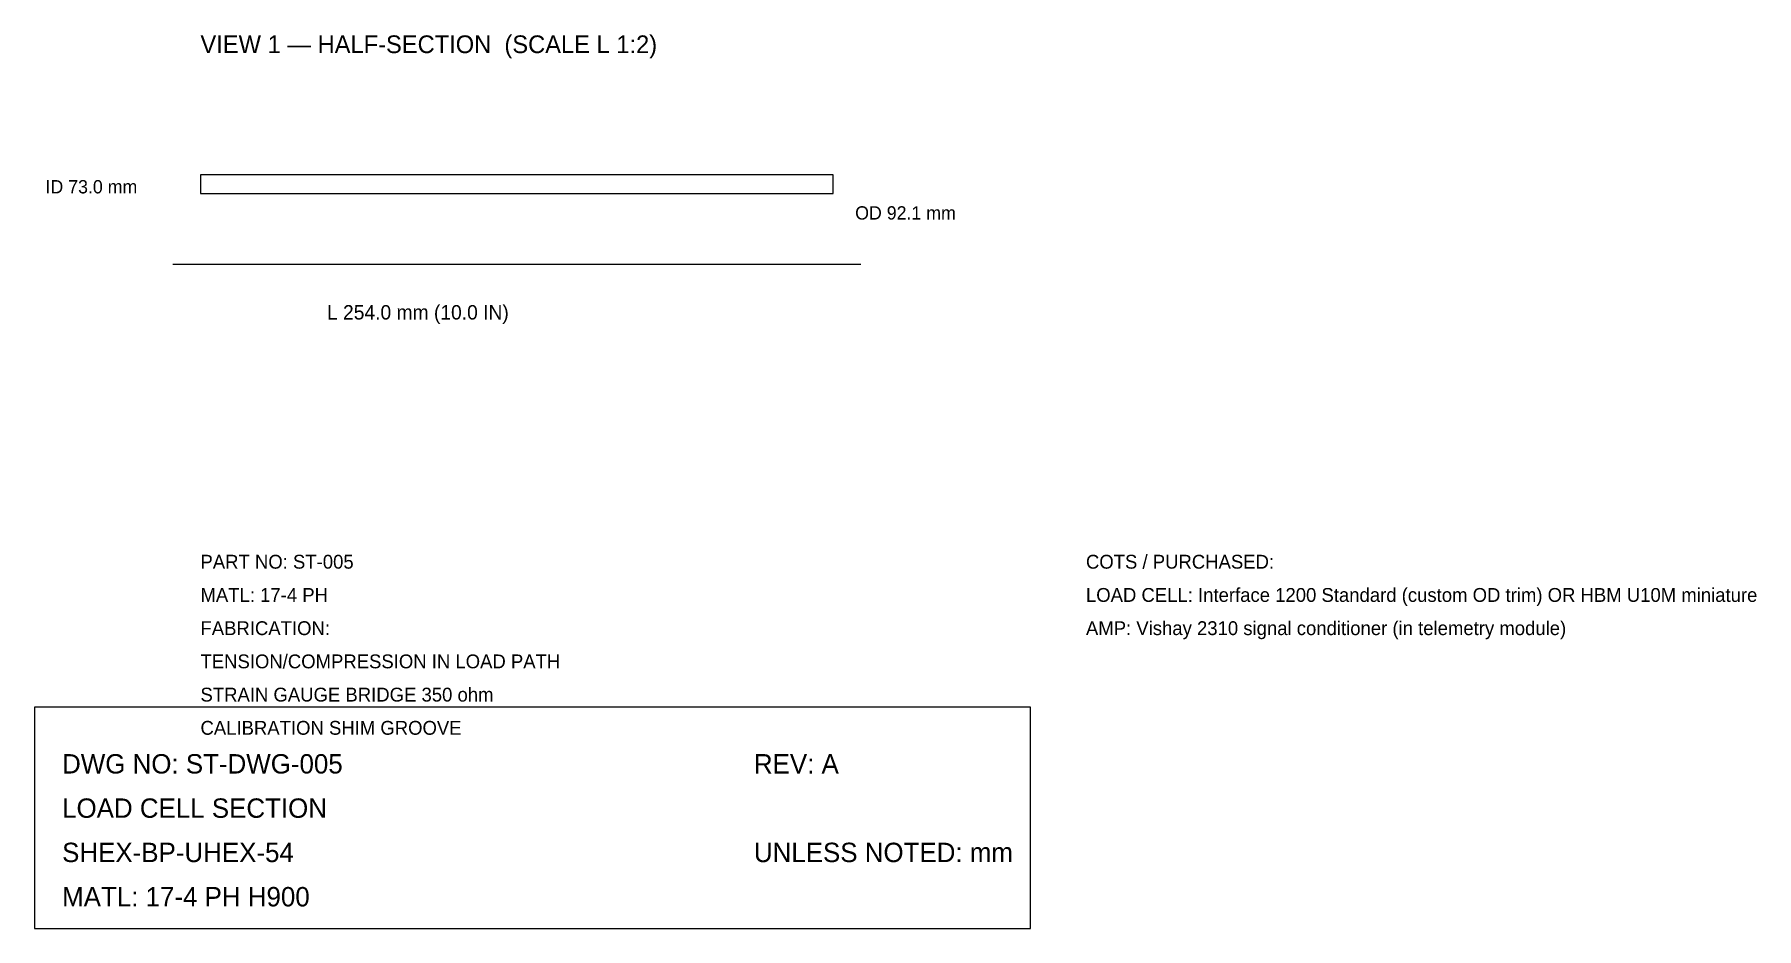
# Model space of a CAD drawing. Header units: millimetres. Extents: x 10 to 321, y 10 to 171.
import ezdxf

# ---------------------------------------------------------------- set-up
doc = ezdxf.new("R2010")
doc.units = ezdxf.units.MM
for name, color, linetype in [('CENTER', 1, 'Continuous'), ('DIM', 3, 'Continuous'), ('OUTLINE', 7, 'Continuous'), ('TEXT', 2, 'Continuous')]:
    doc.layers.add(name, color=color, linetype=linetype)

msp = doc.modelspace()

# ---------------------------------------------------------------- linework, layer by layer
at = {"layer": 'CENTER'}
msp.add_line((35, 130), (159.3, 130), dxfattribs=at)
at = {"layer": 'OUTLINE'}
for points in [[(40, 142.779375), (154.3, 142.779375), (154.3, 146.113125), (40, 146.113125), (40, 142.779375)], [(10, 10), (190, 10), (190, 50), (10, 50), (10, 10)]]:
    msp.add_lwpolyline(points, dxfattribs=at)

# ---------------------------------------------------------------- texts
at = {"layer": 'DIM'}
for s, height, p in [('ID 73.0 mm', 2.4, (12, 142.779375)), ('OD 92.1 mm', 2.4, (158.3, 138.056562)), ('L 254.0 mm (10.0 IN)', 2.6, (62.86, 120))]:
    msp.add_text(s, height=height, dxfattribs=at).set_placement(p)
at = {"layer": 'TEXT'}
for s, height, p in [('VIEW 1 — HALF-SECTION  (SCALE L 1:2)', 3.2, (40, 168.113125)), ('PART NO: ST-005', 2.5, (40, 75)), ('COTS / PURCHASED:', 2.5, (200, 75)), ('LOAD CELL: Interface 1200 Standard (custom OD trim) OR HBM U10M miniature', 2.5, (200, 69)), ('MATL: 17-4 PH', 2.5, (40, 69)), ('FABRICATION:', 2.5, (40, 63)), ('AMP: Vishay 2310 signal conditioner (in telemetry module)', 2.5, (200, 63)), ('TENSION/COMPRESSION IN LOAD PATH', 2.5, (40, 57)), ('STRAIN GAUGE BRIDGE 350 ohm', 2.5, (40, 51)), ('CALIBRATION SHIM GROOVE', 2.5, (40, 45)), ('DWG NO: ST-DWG-005', 3.5, (15, 38)), ('REV: A', 3.5, (140, 38)), ('LOAD CELL SECTION', 3.5, (15, 30)), ('SHEX-BP-UHEX-54', 3.5, (15, 22)), ('UNLESS NOTED: mm', 3.5, (140, 22)), ('MATL: 17-4 PH H900', 3.5, (15, 14))]:
    msp.add_text(s, height=height, dxfattribs=at).set_placement(p)

doc.saveas('drawing.dxf')
